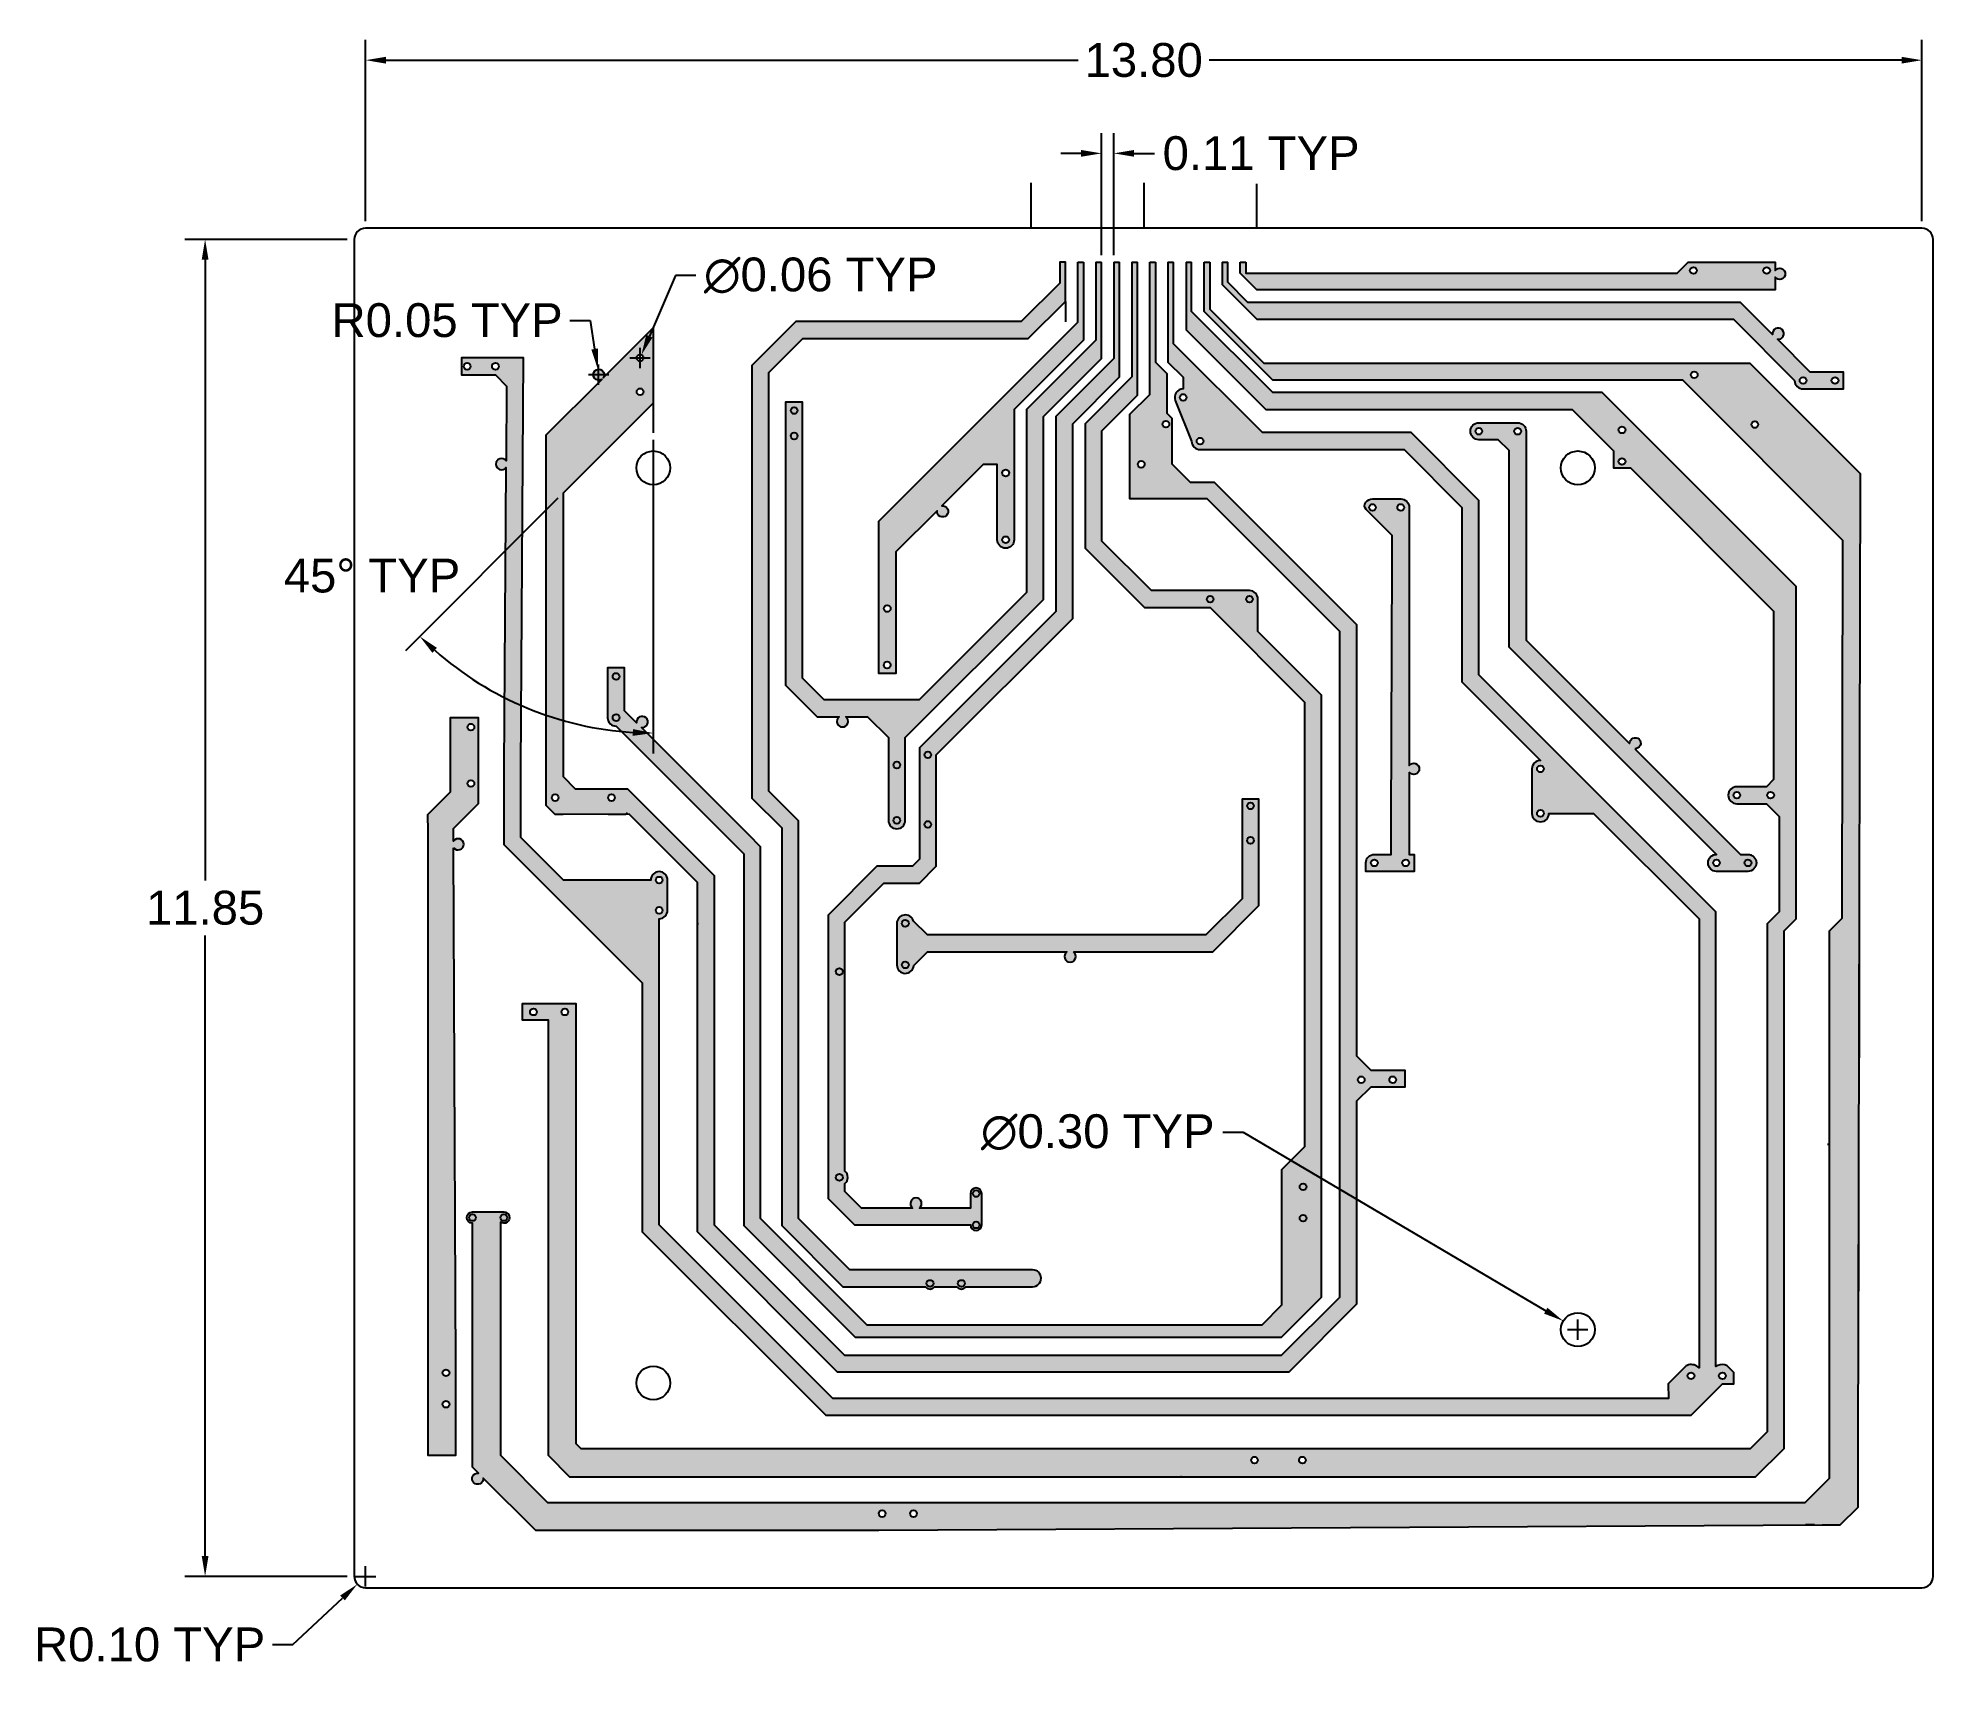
# Model space of a CAD drawing. Header units: centimetres. Extents: x 17.2 to 34, y 3.6 to 18.3.
import ezdxf

# ---------------------------------------------------------------- set-up
doc = ezdxf.new("R2010")
doc.units = ezdxf.units.CM
doc.header["$MEASUREMENT"] = 0
doc.layers.add('Cotare', color=2, linetype='Continuous')
doc.layers.add('Spate circuit', color=7, linetype='Continuous', true_color=0x758f9f)
doc.styles.get("Standard").update_dxf_attribs({"font": 'arial.ttf'})
doc.dimstyles.get("Standard").update_dxf_attribs({"dimtxt": 0.3, "dimasz": 0.18, "dimexe": 0.18, "dimexo": 0.0625, "dimgap": 0.09, "dimtad": 0, "dimtih": 1, "dimtoh": 1, "dimzin": 0, "dimdsep": 46, "dimtxsty": 'Standard', "dimcen": 0.09, "dimadec": 0, "dimazin": 0, "dimtfac": 1, "dimtofl": 0, "dimtmove": 0, "dimatfit": 3, "dimfxl": 1, "dimtolj": 1, "dimtzin": 0, "dimarcsym": 0})

# ---------------------------------------------------------------- blocks, each defined once
blk = doc.blocks.new('*D5')
at = {"layer": 'Cotare', "color": 0, "lineweight": -2, "transparency": 16777216}
for p, q in [((20.071, 16.667), (20.071, 18.274)), ((33.871, 16.667), (33.871, 18.274)), ((20.251, 18.094), (26.389, 18.094)), ((33.691, 18.094), (27.552, 18.094))]:
    blk.add_line(p, q, dxfattribs=at)
at = {"layer": 'Cotare', "color": 0, "transparency": 16777216}
for points in [[(20.251, 18.124), (20.251, 18.064), (20.071, 18.094)], [(33.691, 18.124), (33.691, 18.064), (33.871, 18.094)]]:
    blk.add_solid(points, dxfattribs=at)
at = {"layer": 'Defpoints', "color": 0, "transparency": 16777216}
for p in [(20.071, 18.094), (20.071, 16.605), (33.871, 16.605)]:
    blk.add_point(p, dxfattribs=at)
at = {"layer": 'Cotare', "color": 0, "transparency": 16777216, "insert": (26.971, 18.094), "char_height": 0.3, "attachment_point": 5}
blk.add_mtext('\\A1;13.80', dxfattribs=at)
blk = doc.blocks.new('*D6')
at = {"layer": 'Cotare', "color": 0, "lineweight": -2, "transparency": 16777216}
for p, q in [((19.908, 16.505), (18.468, 16.505)), ((18.648, 16.325), (18.648, 10.823)), ((18.648, 4.835), (18.648, 10.337)), ((19.908, 4.655), (18.468, 4.655))]:
    blk.add_line(p, q, dxfattribs=at)
at = {"layer": 'Cotare', "color": 0, "transparency": 16777216}
for points in [[(18.618, 16.325), (18.678, 16.325), (18.648, 16.505)], [(18.618, 4.835), (18.678, 4.835), (18.648, 4.655)]]:
    blk.add_solid(points, dxfattribs=at)
at = {"layer": 'Defpoints', "color": 0, "transparency": 16777216}
for p in [(19.971, 16.505), (18.648, 4.655), (19.971, 4.655)]:
    blk.add_point(p, dxfattribs=at)
at = {"layer": 'Cotare', "color": 0, "transparency": 16777216, "insert": (18.648, 10.58), "char_height": 0.3, "attachment_point": 5}
blk.add_mtext('\\A1;11.85', dxfattribs=at)
blk = doc.blocks.new('*D7')
at = {"layer": 'Cotare', "color": 0, "lineweight": -2, "transparency": 16777216}
for p, q in [((20.071, 4.565), (20.071, 4.745)), ((19.981, 4.655), (20.161, 4.655)), ((19.425, 4.05), (19.866, 4.463)), ((19.245, 4.05), (19.425, 4.05))]:
    blk.add_line(p, q, dxfattribs=at)
at = {"layer": 'Cotare', "color": 0, "transparency": 16777216}
blk.add_solid([(19.846, 4.485), (19.887, 4.442), (19.998, 4.586)], dxfattribs=at)
at = {"layer": 'Defpoints', "color": 0, "transparency": 16777216}
for p in [(19.998, 4.586), (20.071, 4.655)]:
    blk.add_point(p, dxfattribs=at)
at = {"layer": 'Cotare', "color": 0, "transparency": 16777216, "insert": (18.156, 4.05), "char_height": 0.3, "attachment_point": 5}
blk.add_mtext('\\A1;R0.10{\\fArial|b0|i0|c238|p34; TYP}', dxfattribs=at)
blk = doc.blocks.new('*D8')
at = {"layer": 'Cotare', "color": 0, "lineweight": -2, "transparency": 16777216}
for p, q in [((27.672, 8.591), (27.852, 8.591)), ((27.852, 8.591), (30.536, 7.01)), ((30.82, 6.752), (30.82, 6.932)), ((30.73, 6.842), (30.91, 6.842))]:
    blk.add_line(p, q, dxfattribs=at)
at = {"layer": 'Cotare', "color": 0, "transparency": 16777216}
blk.add_solid([(30.551, 7.036), (30.521, 6.984), (30.691, 6.919)], dxfattribs=at)
at = {"layer": 'Defpoints', "color": 0, "transparency": 16777216}
for p in [(30.691, 6.919), (30.95, 6.766)]:
    blk.add_point(p, dxfattribs=at)
at = {"layer": 'Cotare', "color": 0, "transparency": 16777216, "insert": (26.563, 8.591), "char_height": 0.3, "attachment_point": 5}
blk.add_mtext('\\A1;∅0.30{\\fArial|b0|i0|c238|p34; TYP}', dxfattribs=at)
blk = doc.blocks.new('*D9')
at = {"layer": 'Cotare', "color": 0, "lineweight": -2, "transparency": 16777216}
for p, q in [((26.596, 16.367), (26.596, 17.448)), ((26.706, 16.367), (26.706, 17.448)), ((26.416, 17.268), (26.236, 17.268)), ((26.886, 17.268), (27.066, 17.268))]:
    blk.add_line(p, q, dxfattribs=at)
at = {"layer": 'Cotare', "color": 0, "transparency": 16777216}
for points in [[(26.416, 17.298), (26.416, 17.238), (26.596, 17.268)], [(26.886, 17.298), (26.886, 17.238), (26.706, 17.268)]]:
    blk.add_solid(points, dxfattribs=at)
at = {"layer": 'Defpoints', "color": 0, "transparency": 16777216}
for p in [(26.706, 17.268), (26.596, 16.305), (26.706, 16.305)]:
    blk.add_point(p, dxfattribs=at)
at = {"layer": 'Cotare', "color": 0, "transparency": 16777216, "insert": (28.012, 17.268), "char_height": 0.3, "attachment_point": 5}
blk.add_mtext('\\A1;0.11{\\fArial|b0|i0|c238|p34; TYP}', dxfattribs=at)
blk = doc.blocks.new('*D10')
at = {"layer": 'Cotare', "color": 0, "lineweight": -2, "transparency": 16777216}
for p, q in [((21.883, 15.788), (22.063, 15.788)), ((22.063, 15.788), (22.102, 15.534)), ((22.047, 15.307), (22.227, 15.307)), ((22.137, 15.217), (22.137, 15.397))]:
    blk.add_line(p, q, dxfattribs=at)
at = {"layer": 'Cotare', "color": 0, "transparency": 16777216}
blk.add_solid([(22.132, 15.539), (22.073, 15.529), (22.13, 15.356)], dxfattribs=at)
at = {"layer": 'Defpoints', "color": 0, "transparency": 16777216}
for p in [(22.13, 15.356), (22.137, 15.307)]:
    blk.add_point(p, dxfattribs=at)
at = {"layer": 'Cotare', "color": 0, "transparency": 16777216, "insert": (20.794, 15.788), "char_height": 0.3, "attachment_point": 5}
blk.add_mtext('\\A1;R0.05{\\fArial|b0|i0|c238|p34; TYP}', dxfattribs=at)
blk = doc.blocks.new('*D11')
at = {"layer": 'Cotare', "color": 0, "lineweight": -2, "transparency": 16777216}
for p, q in [((22.818, 16.185), (22.588, 15.648)), ((22.998, 16.185), (22.818, 16.185)), ((22.505, 15.365), (22.505, 15.545)), ((22.415, 15.455), (22.595, 15.455))]:
    blk.add_line(p, q, dxfattribs=at)
at = {"layer": 'Cotare', "color": 0, "transparency": 16777216}
blk.add_solid([(22.56, 15.66), (22.615, 15.636), (22.517, 15.482)], dxfattribs=at)
at = {"layer": 'Defpoints', "color": 0, "transparency": 16777216}
for p in [(22.517, 15.482), (22.493, 15.427)]:
    blk.add_point(p, dxfattribs=at)
at = {"layer": 'Cotare', "color": 0, "transparency": 16777216, "insert": (24.107, 16.185), "char_height": 0.3, "attachment_point": 5}
blk.add_mtext('\\A1;∅0.06{\\fArial|b0|i0|c238|p34; TYP}', dxfattribs=at)
blk = doc.blocks.new('*D12')
at = {"layer": 'Cotare', "color": 0, "lineweight": -2, "transparency": 16777216}
for p, q in [((22.621, 14.73), (22.621, 11.95)), ((21.777, 14.211), (20.425, 12.859))]:
    blk.add_line(p, q, dxfattribs=at)
blk.add_arc((22.621, 15.055), 2.925, 228.5261, 266.4739, dxfattribs=at)
at = {"layer": 'Cotare', "color": 0, "transparency": 16777216}
for points in [[(20.663, 12.841), (20.704, 12.885), (20.552, 12.986)], [(22.442, 12.165), (22.44, 12.105), (22.621, 12.13)]]:
    blk.add_solid(points, dxfattribs=at)
at = {"layer": 'Defpoints', "color": 0, "transparency": 16777216}
for p in [(22.621, 15.055), (22.621, 15.055), (22.621, 14.792), (21.822, 14.256), (21.864, 12.229)]:
    blk.add_point(p, dxfattribs=at)
at = {"layer": 'Cotare', "color": 0, "transparency": 16777216, "insert": (20.128, 13.524), "char_height": 0.3, "attachment_point": 5}
blk.add_mtext('\\A1;45°{\\fArial|b0|i0|c238|p34; TYP}', dxfattribs=at)

msp = doc.modelspace()

# ---------------------------------------------------------------- hatches: boundary and pattern name
at = {"layer": 'Spate circuit'}
h = msp.add_hatch(color=256, dxfattribs=at)
h.dxf.hatch_style = 1
h.paths.add_polyline_path([(21.472, 15.455), (20.922, 15.455), (20.922, 15.305), (21.222, 15.305), (21.321, 15.206), (21.317, 14.543, 2.999834), (21.316, 14.483), (21.297, 11.823), (21.297, 11.143), (22.524, 9.916), (22.524, 7.709), (24.151, 6.083), (31.824, 6.083), (32.103, 6.362), (32.203, 6.362), (32.203, 6.462), (32.149, 6.517, 0.141992), (32.124, 6.53, 0.212701), (32.045, 6.514), (32.045, 10.544), (29.943, 12.646), (29.943, 14.192), (29.342, 14.793), (28.023, 14.793), (27.236, 15.58), (27.236, 16.305), (27.186, 16.305), (27.186, 15.418), (27.321, 15.283), (27.321, 15.18, 0.531281), (27.251, 15.077), (27.396, 14.718, 0.414214), (27.471, 14.643), (29.28, 14.643), (29.793, 14.13), (29.793, 12.584), (30.489, 11.887, 0.414214), (30.414, 11.812), (30.414, 11.418, 1), (30.564, 11.418), (30.958, 11.418), (31.895, 10.482), (31.895, 6.504, 0.2571), (31.802, 6.53, 0.141992), (31.777, 6.517), (31.622, 6.362), (31.623, 6.233), (24.213, 6.233), (22.674, 7.771), (22.674, 10.484, 0.414214), (22.749, 10.559), (22.749, 10.827, 1), (22.599, 10.827), (21.826, 10.827), (21.447, 11.205), (21.447, 11.823)])
h.paths.add_polyline_path([(21.192, 15.38, -1), (21.252, 15.38, -1)], flags=16)
h.paths.add_polyline_path([(20.942, 15.38, -1), (21.002, 15.38, -1)], flags=16)
h.paths.add_polyline_path([(22.704, 10.827, -1), (22.644, 10.827, -1)], flags=16)
h.paths.add_polyline_path([(22.704, 10.559, -1), (22.644, 10.559, -1)], flags=16)
h.paths.add_polyline_path([(27.291, 15.105, -1), (27.351, 15.105, -1)], flags=16)
h.paths.add_polyline_path([(27.441, 14.718, -1), (27.501, 14.718, -1)], flags=16)
h.paths.add_polyline_path([(30.519, 11.812, -1), (30.459, 11.812, -1)], flags=16)
h.paths.add_polyline_path([(30.519, 11.418, -1), (30.459, 11.418, -1)], flags=16)
h.paths.add_polyline_path([(31.854, 6.433, -1), (31.794, 6.433, -1)], flags=16)
h.paths.add_polyline_path([(32.132, 6.433, -1), (32.072, 6.433, -1)], flags=16)
h.paths.add_polyline_path([(22.621, 15.055), (22.621, 15.721), (22.179, 15.279, 9.709878), (22.165, 15.265), (21.672, 14.772), (21.672, 11.487), (21.752, 11.407), (21.822, 11.407), (22.407, 11.411), (23.013, 10.805), (23.013, 7.709), (24.257, 6.465), (28.257, 6.465), (28.859, 7.067), (28.859, 8.866), (28.985, 8.992), (29.285, 8.992), (29.285, 9.142), (28.985, 9.142), (28.859, 9.268), (28.859, 13.092), (27.595, 14.355), (27.383, 14.355), (27.221, 14.517), (27.221, 14.92), (27.176, 14.965), (27.176, 15.318), (27.076, 15.418), (27.076, 16.305), (27.026, 16.305), (27.026, 15.132), (26.849, 14.955), (26.849, 14.205), (27.533, 14.205), (28.709, 13.029), (28.709, 7.129), (28.194, 6.615), (24.319, 6.615), (23.163, 7.771), (23.163, 10.867), (22.393, 11.637), (21.929, 11.637), (21.822, 11.745), (21.822, 14.256)], flags=17)
h.paths.add_polyline_path([(22.475, 15.155, -1), (22.535, 15.155, -1)], flags=16)
h.paths.add_polyline_path([(22.475, 15.455, -1), (22.535, 15.455, -1)], flags=16)
h.paths.add_polyline_path([(21.782, 11.557, -1), (21.722, 11.557, -1)], flags=16)
h.paths.add_polyline_path([(22.282, 11.557, -1), (22.222, 11.557, -1)], flags=16)
h.paths.add_polyline_path([(26.979, 14.512, -1), (26.919, 14.512, -1)], flags=16)
h.paths.add_polyline_path([(27.198, 14.868, -1), (27.138, 14.868, -1)], flags=16)
h.paths.add_polyline_path([(28.93, 9.057, -1), (28.87, 9.057, -1)], flags=16)
h.paths.add_polyline_path([(29.209, 9.057, -1), (29.149, 9.057, -1)], flags=16)
h.paths.add_polyline_path([(22.517, 12.179, 2.99038), (22.474, 12.221), (22.367, 12.328), (22.367, 12.707), (22.217, 12.707), (22.217, 12.266, 0.414214), (22.292, 12.191), (23.424, 11.059), (23.424, 7.764), (24.412, 6.776), (28.194, 6.776), (28.548, 7.129), (28.548, 12.466), (27.984, 13.029), (27.984, 13.317, 0.414214), (27.909, 13.392), (27.04, 13.392), (26.601, 13.83), (26.601, 14.81), (26.916, 15.125), (26.916, 16.305), (26.866, 16.305), (26.866, 15.287), (26.451, 14.872), (26.451, 13.768), (26.978, 13.242), (27.56, 13.242), (28.398, 12.404), (28.398, 8.462), (28.194, 8.259), (28.194, 7.059), (28.018, 6.882), (24.518, 6.882), (23.574, 7.826), (23.574, 11.122), (23.468, 11.228)], flags=16)
h.paths.add_polyline_path([(22.262, 12.266, -1), (22.322, 12.266, -1)], flags=0)
h.paths.add_polyline_path([(22.262, 12.632, -1), (22.322, 12.632, -1)], flags=0)
h.paths.add_polyline_path([(27.53, 13.317, -1), (27.59, 13.317, -1)], flags=0)
h.paths.add_polyline_path([(27.939, 13.317, -1), (27.879, 13.317, -1)], flags=0)
h.paths.add_polyline_path([(28.414, 8.108, -1), (28.354, 8.108, -1)], flags=0)
h.paths.add_polyline_path([(28.414, 7.83, -1), (28.354, 7.83, -1)], flags=0)
h.paths.add_polyline_path([(21.939, 9.729), (21.459, 9.729), (21.459, 9.587), (21.689, 9.587), (21.689, 5.728), (21.88, 5.536), (27.298, 5.536), (27.303, 5.541), (27.303, 5.536), (32.397, 5.536), (32.65, 5.789), (32.65, 10.376), (32.756, 10.482), (32.756, 13.428), (31.036, 15.148), (28.115, 15.148), (27.396, 15.867), (27.396, 16.305), (27.346, 16.305), (27.346, 15.705), (28.053, 14.998), (30.769, 14.998), (31.137, 14.63), (31.137, 14.48), (31.287, 14.48), (32.556, 13.21), (32.556, 11.717), (32.493, 11.654), (32.23, 11.654, 1), (32.23, 11.504), (32.493, 11.504), (32.606, 11.391), (32.606, 10.544), (32.5, 10.438), (32.5, 5.937), (32.35, 5.786), (21.984, 5.786), (21.939, 5.831)], flags=17)
h.paths.add_polyline_path([(21.808, 9.658, -1), (21.868, 9.658, -1)], flags=16)
h.paths.add_polyline_path([(21.529, 9.658, -1), (21.589, 9.658, -1)], flags=17)
h.paths.add_polyline_path([(27.983, 5.686, -1), (27.923, 5.686, -1)], flags=16)
h.paths.add_polyline_path([(28.408, 5.686, -1), (28.348, 5.686, -1)], flags=16)
h.paths.add_polyline_path([(32.26, 11.579, -1), (32.2, 11.579, -1)], flags=16)
h.paths.add_polyline_path([(31.182, 14.537, -1), (31.242, 14.537, -1)], flags=17)
h.paths.add_polyline_path([(31.182, 14.817, -1), (31.242, 14.817, -1)], flags=17)
h.paths.add_polyline_path([(32.56, 11.579, -1), (32.5, 11.579, -1)], flags=16)
h.paths.add_polyline_path([(21.267, 7.795, 1.387426), (21.297, 7.885), (21.019, 7.885, 1), (21.019, 7.785), (21.019, 5.623), (21.072, 5.57, 2.986881), (21.114, 5.527), (21.581, 5.061), (24.622, 5.061), (32.988, 5.11), (33.145, 5.11), (33.302, 5.267), (33.302, 5.736), (33.308, 8.247), (33.308, 8.635), (33.309, 8.824), (33.323, 14.43), (32.345, 15.408), (28.036, 15.408), (27.556, 15.888), (27.556, 16.305), (27.506, 16.305), (27.506, 15.867), (28.115, 15.258), (31.752, 15.258), (33.171, 13.838), (33.163, 10.488), (33.052, 10.376), (33.052, 5.527), (32.835, 5.311), (21.684, 5.311), (21.267, 5.728)])
h.paths.add_polyline_path([(24.682, 5.211, -1), (24.622, 5.211, -1)], flags=16)
h.paths.add_polyline_path([(24.96, 5.211, -1), (24.9, 5.211, -1)], flags=16)
h.paths.add_polyline_path([(31.823, 15.305, -1), (31.883, 15.305, -1)], flags=16)
h.paths.add_polyline_path([(32.36, 14.864, -1), (32.42, 14.864, -1)], flags=16)
h.paths.add_polyline_path([(23.911, 11.351), (23.646, 11.616), (23.646, 15.326), (23.947, 15.627), (25.947, 15.627), (26.276, 15.955), (26.276, 16.305), (26.226, 16.305), (26.226, 16.117), (25.885, 15.777), (23.885, 15.777), (23.496, 15.388), (23.496, 11.553), (23.761, 11.289), (23.761, 7.764), (24.303, 7.222), (25.036, 7.222, 0.5), (25.116, 7.222), (25.314, 7.222, 0.5), (25.394, 7.222), (25.986, 7.222, 1), (25.986, 7.372), (24.365, 7.372), (23.911, 7.826)], flags=16)
h.paths.add_polyline_path([(25.106, 7.252, -1), (25.046, 7.252, -1)], flags=0)
h.paths.add_polyline_path([(25.384, 7.252, -1), (25.324, 7.252, -1)], flags=0)
h.paths.add_polyline_path([(24.322, 10.455), (24.667, 10.8), (24.982, 10.8), (25.132, 10.95), (25.132, 11.937), (26.341, 13.146), (26.341, 14.872), (26.756, 15.287), (26.756, 16.305), (26.706, 16.305), (26.706, 15.449), (26.191, 14.935), (26.191, 13.208), (24.982, 11.999), (24.982, 11.012), (24.92, 10.95), (24.604, 10.95), (24.172, 10.517), (24.172, 8.005), (24.407, 7.77), (25.435, 7.77, 1), (25.535, 7.77), (25.535, 8.048, 1), (25.435, 8.048), (25.435, 7.92), (24.982, 7.92, 3), (24.922, 7.92), (24.469, 7.92), (24.322, 8.067), (24.322, 8.136, 0.447214), (24.322, 8.248)], flags=16)
h.paths.add_polyline_path([(24.242, 10.015, -1), (24.302, 10.015, -1)], flags=0)
h.paths.add_polyline_path([(24.302, 8.192, -1), (24.242, 8.192, -1)], flags=0)
h.paths.add_polyline_path([(25.027, 11.32, -1), (25.087, 11.32, -1)], flags=0)
h.paths.add_polyline_path([(25.515, 8.048, -1), (25.455, 8.048, -1)], flags=0)
h.paths.add_polyline_path([(25.515, 7.77, -1), (25.455, 7.77, -1)], flags=0)
h.paths.add_polyline_path([(25.027, 11.937, -1), (25.087, 11.937, -1)], flags=0)
h.paths.add_polyline_path([(27.993, 10.6), (27.993, 11.544), (27.843, 11.544), (27.843, 10.662), (27.521, 10.34), (25.053, 10.34), (24.929, 10.464, 0.86683), (24.782, 10.443), (24.782, 10.075, 0.959661), (24.932, 10.069), (25.053, 10.19), (26.288, 10.19, 3), (26.348, 10.19), (27.583, 10.19)], flags=16)
h.paths.add_polyline_path([(24.887, 10.075, -1), (24.827, 10.075, -1)], flags=0)
h.paths.add_polyline_path([(24.827, 10.443, -1), (24.887, 10.443, -1)], flags=0)
h.paths.add_polyline_path([(27.888, 11.179, -1), (27.948, 11.179, -1)], flags=0)
h.paths.add_polyline_path([(27.888, 11.484, -1), (27.948, 11.484, -1)], flags=0)
h.paths.add_polyline_path([(26.082, 13.315), (26.082, 14.935), (26.596, 15.449), (26.596, 16.305), (26.546, 16.305), (26.546, 15.611), (25.932, 14.997), (25.932, 13.377), (24.979, 12.424), (24.137, 12.424), (23.946, 12.616), (23.946, 15.063), (23.796, 15.063), (23.796, 12.553), (24.075, 12.274), (24.269, 12.274, 3), (24.329, 12.274), (24.523, 12.274), (24.707, 12.091), (24.707, 11.356, 1), (24.857, 11.356), (24.857, 12.091)], flags=16)
h.paths.add_polyline_path([(24.812, 11.847, -1), (24.752, 11.847, -1)], flags=0)
h.paths.add_polyline_path([(24.812, 11.356, -1), (24.752, 11.356, -1)], flags=0)
h.paths.add_polyline_path([(23.841, 14.763, -1), (23.901, 14.763, -1)], flags=0)
h.paths.add_polyline_path([(23.841, 14.988, -1), (23.901, 14.988, -1)], flags=0)
h.paths.add_polyline_path([(24.772, 13.735), (25.138, 14.101, 3), (25.18, 14.143), (25.547, 14.51), (25.672, 14.51), (25.672, 13.843, 1), (25.822, 13.843), (25.822, 14.997), (26.436, 15.611), (26.436, 16.305), (26.386, 16.305), (26.386, 15.773), (24.622, 14.009), (24.622, 12.658), (24.772, 12.658)], flags=0)
h.paths.add_polyline_path([(24.667, 13.233, -1), (24.727, 13.233, -1)], flags=0)
h.paths.add_polyline_path([(24.727, 12.733, -1), (24.667, 12.733, -1)], flags=0)
h.paths.add_polyline_path([(25.717, 13.843, -1), (25.777, 13.843, -1)], flags=0)
h.paths.add_polyline_path([(25.717, 14.435, -1), (25.777, 14.435, -1)], flags=0)
h.paths.add_polyline_path([(29.325, 14.13, 0.414214), (29.25, 14.205), (29, 14.205, 0.230723), (28.94, 14.176, 0.379024), (28.944, 14.11), (29.175, 13.88), (29.175, 13.658), (29.166, 11.328), (29.166, 11.054), (29.016, 11.054, 0.414214), (28.941, 10.979), (28.941, 10.904), (29.369, 10.904), (29.369, 11.054), (29.325, 11.054), (29.325, 11.782, 3), (29.325, 11.842)], flags=17)
h.paths.add_polyline_path([(29.22, 14.13, -1), (29.28, 14.13, -1)], flags=16)
h.paths.add_polyline_path([(28.97, 14.13, -1), (29.03, 14.13, -1)], flags=16)
h.paths.add_polyline_path([(29.324, 10.979, -1), (29.264, 10.979, -1)], flags=16)
h.paths.add_polyline_path([(29.046, 10.979, -1), (28.986, 10.979, -1)], flags=16)
h.paths.add_polyline_path([(30.362, 14.805, 0.414214), (30.287, 14.88), (29.943, 14.88, 1), (29.943, 14.73), (30.115, 14.73), (30.212, 14.633), (30.212, 12.892), (32.05, 11.054, 1), (32.05, 10.904), (32.329, 10.904, 1), (32.329, 11.054), (32.262, 11.054), (31.325, 11.991, 2.727255), (31.28, 12.036), (30.362, 12.954)], flags=16)
h.paths.add_polyline_path([(30.257, 14.805, -1), (30.317, 14.805, -1)], flags=17)
h.paths.add_polyline_path([(29.913, 14.805, -1), (29.973, 14.805, -1)], flags=17)
h.paths.add_polyline_path([(32.08, 10.979, -1), (32.02, 10.979, -1)], flags=17)
h.paths.add_polyline_path([(32.359, 10.979, -1), (32.299, 10.979, -1)], flags=0)
h.paths.add_polyline_path([(32.263, 15.947), (27.894, 15.947), (27.716, 16.126), (27.716, 16.305), (27.666, 16.305), (27.666, 16.105), (27.973, 15.797), (32.2, 15.797), (32.743, 15.255, 0.414214), (32.818, 15.18), (33.176, 15.18), (33.176, 15.33), (32.88, 15.33), (32.59, 15.62, 2.972448), (32.547, 15.663)], flags=17)
h.paths.add_polyline_path([(32.848, 15.255, -1), (32.788, 15.255, -1)], flags=16)
h.paths.add_polyline_path([(33.131, 15.255, -1), (33.071, 15.255, -1)], flags=16)
h.paths.add_polyline_path([(32.57, 16.17, 3), (32.57, 16.23), (32.57, 16.305), (31.798, 16.305), (31.701, 16.207), (27.876, 16.207), (27.876, 16.305), (27.826, 16.305), (27.826, 16.205), (27.932, 16.099), (27.973, 16.057), (32.57, 16.057)])
h.paths.add_polyline_path([(31.875, 16.23, -1), (31.815, 16.23, -1)], flags=16)
h.paths.add_polyline_path([(32.525, 16.23, -1), (32.465, 16.23, -1)], flags=16)
h = msp.add_hatch(color=256, dxfattribs=at)
h.dxf.hatch_style = 1
h.paths.add_polyline_path([(26.436, 15.611), (26.436, 16.305), (26.386, 16.305), (26.386, 15.773), (24.622, 14.009), (24.622, 12.658), (24.772, 12.658), (24.772, 13.735), (25.138, 14.101, 3), (25.18, 14.143), (25.547, 14.51), (25.672, 14.51), (25.672, 13.843, 1), (25.822, 13.843), (25.822, 14.997)])
h.paths.add_polyline_path([(25.777, 14.435, -1), (25.717, 14.435, -1)], flags=16)
h.paths.add_polyline_path([(25.777, 13.843, -1), (25.717, 13.843, -1)], flags=16)
h.paths.add_polyline_path([(24.727, 13.233, -1), (24.667, 13.233, -1)], flags=16)
h.paths.add_polyline_path([(24.727, 12.733, -1), (24.667, 12.733, -1)], flags=16)
h = msp.add_hatch(color=256, dxfattribs=at)
h.dxf.hatch_style = 1
h.paths.add_polyline_path([(20.852, 11.113, 2.999936), (20.851, 11.173), (20.851, 11.283), (21.073, 11.505), (21.073, 12.266), (20.822, 12.266), (20.822, 11.607), (20.621, 11.406), (20.622, 11.26), (20.622, 5.728), (20.872, 5.728), (20.872, 6.519)])
h.paths.add_polyline_path([(20.975, 11.683, -1), (21.035, 11.683, -1)], flags=16)
h.paths.add_polyline_path([(20.975, 12.183, -1), (21.035, 12.183, -1)], flags=16)
h.paths.add_polyline_path([(20.814, 6.459, -1), (20.754, 6.459, -1)], flags=16)
h.paths.add_polyline_path([(20.814, 6.181, -1), (20.754, 6.181, -1)], flags=16)

# ---------------------------------------------------------------- linework, layer by layer
at = {"layer": 'Cotare'}
for p, q in [((26.276, 15.955), (26.276, 15.775)), ((22.621, 15.055), (22.621, 14.792))]:
    msp.add_line(p, q, dxfattribs=at)
at = {"layer": 'Spate circuit'}
for p, q in [((26.386, 16.305), (26.436, 16.305)), ((26.546, 16.305), (26.596, 16.305)), ((26.706, 16.305), (26.756, 16.305)), ((26.866, 16.305), (26.916, 16.305)), ((27.026, 16.305), (27.076, 16.305)), ((27.186, 16.305), (27.236, 16.305)), ((27.346, 16.305), (27.396, 16.305)), ((27.506, 16.305), (27.556, 16.305)), ((27.666, 16.305), (27.716, 16.305)), ((27.826, 16.305), (27.876, 16.305)), ((23.013, 10.443), (23.022, 10.443))]:
    msp.add_line(p, q, dxfattribs=at)
for points in [[(25.971, 17.007), (25.971, 16.605)], [(26.971, 17.008), (26.971, 16.605)], [(27.971, 16.998), (27.971, 16.605)], [(22.222, 11.41), (22.378, 11.41), (22.393, 11.425)], [(32.025, 11.049), (32.02, 11.049), (32.016, 11.046)], [(32.362, 11.046), (32.359, 11.049), (32.354, 11.049)], [(33.314, 10.758), (33.314, 9.456), (33.308, 8.635), (33.308, 7.183), (33.305, 7.183)], [(33.035, 8.485), (33.052, 8.485)], [(27.298, 5.536), (27.303, 5.541), (27.303, 5.536)], [(30.252, 5.541), (30.252, 5.536)], [(32.918, 5.111), (32.839, 5.111)]]:
    msp.add_lwpolyline(points, dxfattribs=at)
for points in [[(33.971, 16.505, 0.414214), (33.871, 16.605), (20.071, 16.605, 0.414214), (19.971, 16.505), (19.971, 4.655, 0.414214), (20.071, 4.555), (33.871, 4.555, 0.414214), (33.971, 4.655)], [(23.646, 15.326), (23.947, 15.627), (25.947, 15.627), (26.276, 15.955), (26.276, 16.305), (26.226, 16.305), (26.226, 16.117), (25.885, 15.777), (23.885, 15.777), (23.496, 15.388), (23.496, 11.553), (23.761, 11.289), (23.761, 7.764), (24.303, 7.222), (25.036, 7.222, 0.5), (25.116, 7.222), (25.314, 7.222, 0.5), (25.394, 7.222), (25.986, 7.222, 1), (25.986, 7.372), (24.365, 7.372), (23.911, 7.826), (23.911, 11.351), (23.646, 11.616)], [(31.325, 11.991), (32.262, 11.054), (32.329, 11.054, -1), (32.329, 10.904), (32.05, 10.904, -1), (32.05, 11.054), (30.212, 12.892), (30.212, 14.633), (30.115, 14.73), (29.943, 14.73, -1), (29.943, 14.88), (30.287, 14.88, -0.414214), (30.362, 14.805), (30.362, 12.954), (31.28, 12.036, -2.727255)], [(29.325, 11.782), (29.325, 11.054), (29.369, 11.054), (29.369, 10.904), (28.941, 10.904), (28.941, 10.979, -0.414214), (29.016, 11.054), (29.166, 11.054), (29.166, 11.328), (29.175, 13.658), (29.175, 13.88), (28.944, 14.11, -0.379024), (28.94, 14.176, -0.230723), (29, 14.205), (29.25, 14.205, -0.414214), (29.325, 14.13), (29.325, 11.842, -3)], [(20.852, 11.113, 2.999936), (20.851, 11.173), (20.851, 11.283), (21.073, 11.505), (21.073, 12.266), (20.822, 12.266), (20.822, 11.607), (20.621, 11.406), (20.622, 11.26), (20.622, 5.728), (20.872, 5.728), (20.872, 6.519)], [(26.348, 10.19), (27.583, 10.19), (27.993, 10.6), (27.993, 11.544), (27.843, 11.544), (27.843, 10.662), (27.521, 10.34), (25.053, 10.34), (24.929, 10.464, 0.86683), (24.782, 10.443), (24.782, 10.075, 0.959661), (24.932, 10.069), (25.053, 10.19), (26.288, 10.19, 3)]]:
    msp.add_lwpolyline(points, format="xyb", close=True, dxfattribs=at)
for points in [[(27.186, 16.305), (27.186, 15.418), (27.321, 15.283), (27.321, 15.18, 0.531281), (27.251, 15.077), (27.396, 14.718, 0.414214), (27.471, 14.643), (29.28, 14.643), (29.793, 14.13), (29.793, 12.584), (30.489, 11.887, 0.414214), (30.414, 11.812), (30.414, 11.418, 1), (30.564, 11.418), (30.958, 11.418), (31.895, 10.482), (31.895, 6.504, 0.2571), (31.802, 6.53, 0.141992), (31.777, 6.517), (31.622, 6.362), (31.623, 6.233), (24.213, 6.233), (22.674, 7.771), (22.674, 10.484, 0.414214), (22.749, 10.559), (22.749, 10.827, 1), (22.599, 10.827), (21.826, 10.827), (21.447, 11.205), (21.447, 11.823), (21.472, 15.455), (20.922, 15.455), (20.922, 15.305), (21.222, 15.305), (21.321, 15.206), (21.317, 14.543, 2.999834), (21.316, 14.483), (21.297, 11.823), (21.297, 11.143), (22.524, 9.916), (22.524, 7.709), (24.151, 6.083), (31.824, 6.083), (32.103, 6.362), (32.203, 6.362), (32.203, 6.462), (32.149, 6.517, 0.141992), (32.124, 6.53, 0.212701), (32.045, 6.514), (32.045, 10.544), (29.943, 12.646), (29.943, 14.192), (29.342, 14.793), (28.023, 14.793), (27.236, 15.58), (27.236, 16.305)], [(27.556, 16.305), (27.556, 15.888), (28.036, 15.408), (32.345, 15.408), (33.323, 14.43), (33.302, 5.736), (33.302, 5.267), (33.145, 5.11), (32.988, 5.11), (24.622, 5.061), (21.581, 5.061), (21.114, 5.527, -2.986881), (21.072, 5.57), (21.019, 5.623), (21.019, 7.785, -1), (21.019, 7.885), (21.297, 7.885, -1.387426), (21.267, 7.795), (21.267, 5.728), (21.684, 5.311), (32.835, 5.311), (33.052, 5.527), (33.052, 10.376), (33.163, 10.488), (33.171, 13.838), (31.752, 15.258), (28.115, 15.258), (27.506, 15.867), (27.506, 16.305)], [(27.346, 16.305), (27.346, 15.705), (28.053, 14.998), (30.769, 14.998), (31.137, 14.63), (31.137, 14.48), (31.287, 14.48), (32.556, 13.21), (32.556, 11.717), (32.493, 11.654), (32.23, 11.654, 1), (32.23, 11.504), (32.493, 11.504), (32.606, 11.391), (32.606, 10.544), (32.5, 10.438), (32.5, 5.937), (32.35, 5.786), (21.984, 5.786), (21.939, 5.831), (21.939, 9.729), (21.459, 9.729), (21.459, 9.587), (21.689, 9.587), (21.689, 5.728), (21.88, 5.536), (32.397, 5.536), (32.65, 5.789), (32.65, 10.376), (32.756, 10.482), (32.756, 13.428), (31.036, 15.148), (28.115, 15.148), (27.396, 15.867), (27.396, 16.305)], [(27.076, 16.305), (27.076, 15.418), (27.176, 15.318), (27.176, 14.965), (27.221, 14.92), (27.221, 14.517), (27.383, 14.355), (27.595, 14.355), (28.859, 13.092), (28.859, 9.268), (28.985, 9.142), (29.285, 9.142), (29.285, 8.992), (28.985, 8.992), (28.859, 8.866), (28.859, 7.067), (28.257, 6.465), (24.257, 6.465), (23.013, 7.709), (23.013, 10.805), (22.407, 11.411), (21.822, 11.407), (21.752, 11.407), (21.672, 11.487), (21.672, 14.772), (22.165, 15.265, -9.709878), (22.179, 15.279), (22.621, 15.721), (22.621, 15.055), (21.822, 14.256), (21.822, 11.745), (21.929, 11.637), (22.393, 11.637), (23.163, 10.867), (23.163, 7.771), (24.319, 6.615), (28.194, 6.615), (28.709, 7.129), (28.709, 13.029), (27.533, 14.205), (26.849, 14.205), (26.849, 14.955), (27.026, 15.132), (27.026, 16.305)], [(26.866, 16.305), (26.866, 15.287), (26.451, 14.872), (26.451, 13.768), (26.978, 13.242), (27.56, 13.242), (28.398, 12.404), (28.398, 8.462), (28.194, 8.259), (28.194, 7.059), (28.018, 6.882), (24.518, 6.882), (23.574, 7.826), (23.574, 11.122), (23.468, 11.228), (22.517, 12.179, 2.99038), (22.474, 12.221), (22.367, 12.328), (22.367, 12.707), (22.217, 12.707), (22.217, 12.266, 0.414214), (22.292, 12.191), (23.424, 11.059), (23.424, 7.764), (24.412, 6.776), (28.194, 6.776), (28.548, 7.129), (28.548, 12.466), (27.984, 13.029), (27.984, 13.317, 0.414214), (27.909, 13.392), (27.04, 13.392), (26.601, 13.83), (26.601, 14.81), (26.916, 15.125), (26.916, 16.305)], [(26.546, 16.305), (26.546, 15.611), (25.932, 14.997), (25.932, 13.377), (24.979, 12.424), (24.137, 12.424), (23.946, 12.616), (23.946, 15.063), (23.796, 15.063), (23.796, 12.553), (24.075, 12.274), (24.269, 12.274, 3), (24.329, 12.274), (24.523, 12.274), (24.707, 12.091), (24.707, 11.356, 1), (24.857, 11.356), (24.857, 12.091), (26.082, 13.315), (26.082, 14.935), (26.596, 15.449), (26.596, 16.305)], [(26.706, 16.305), (26.706, 15.449), (26.191, 14.935), (26.191, 13.208), (24.982, 11.999), (24.982, 11.012), (24.92, 10.95), (24.604, 10.95), (24.172, 10.517), (24.172, 8.005), (24.407, 7.77), (25.435, 7.77, 1), (25.535, 7.77), (25.535, 8.048, 1), (25.435, 8.048), (25.435, 7.92), (24.982, 7.92, 3), (24.922, 7.92), (24.469, 7.92), (24.322, 8.067), (24.322, 8.136, 0.447214), (24.322, 8.248), (24.322, 10.455), (24.667, 10.8), (24.982, 10.8), (25.132, 10.95), (25.132, 11.937), (26.341, 13.146), (26.341, 14.872), (26.756, 15.287), (26.756, 16.305)], [(26.436, 16.305), (26.436, 15.611), (25.822, 14.997), (25.822, 13.843, -1), (25.672, 13.843), (25.672, 14.51), (25.547, 14.51), (25.18, 14.143, -3), (25.138, 14.101), (24.772, 13.735), (24.772, 12.658), (24.622, 12.658), (24.622, 14.009), (26.386, 15.773), (26.386, 16.305)], [(27.666, 16.305), (27.666, 16.105), (27.973, 15.797), (32.2, 15.797), (32.743, 15.255, 0.414214), (32.818, 15.18), (33.176, 15.18), (33.176, 15.33), (32.88, 15.33), (32.59, 15.62, 2.972448), (32.547, 15.663), (32.263, 15.947), (27.894, 15.947), (27.716, 16.126), (27.716, 16.305)], [(27.876, 16.305), (27.876, 16.207), (31.701, 16.207), (31.798, 16.305), (32.57, 16.305), (32.57, 16.23, -3), (32.57, 16.17), (32.57, 16.057), (27.973, 16.057), (27.932, 16.099), (27.826, 16.205), (27.826, 16.305)]]:
    msp.add_lwpolyline(points, format="xyb", dxfattribs=at)
for centre, radius in [((31.845, 16.23), 0.03), ((32.495, 16.23), 0.03), ((22.505, 15.455), 0.03), ((20.972, 15.38), 0.03), ((21.222, 15.38), 0.03), ((31.853, 15.305), 0.03), ((22.505, 15.155), 0.03), ((27.321, 15.105), 0.03), ((32.818, 15.255), 0.03), ((33.101, 15.255), 0.03), ((23.871, 14.988), 0.03), ((23.871, 14.763), 0.03), ((27.168, 14.868), 0.03), ((29.943, 14.805), 0.03), ((30.287, 14.805), 0.03), ((31.212, 14.817), 0.03), ((32.39, 14.864), 0.03), ((22.622, 14.48), 0.15), ((27.471, 14.718), 0.03), ((30.82, 14.48), 0.15), ((25.747, 14.435), 0.03), ((26.949, 14.512), 0.03), ((31.212, 14.537), 0.03), ((29, 14.13), 0.03), ((29.25, 14.13), 0.03), ((25.747, 13.843), 0.03), ((27.56, 13.317), 0.03), ((27.909, 13.317), 0.03), ((24.697, 13.233), 0.03), ((22.292, 12.632), 0.03), ((24.697, 12.733), 0.03), ((22.292, 12.266), 0.03), ((21.005, 12.183), 0.03), ((25.057, 11.937), 0.03), ((24.782, 11.847), 0.03), ((30.489, 11.812), 0.03), ((21.005, 11.683), 0.03), ((32.23, 11.579), 0.03), ((32.53, 11.579), 0.03), ((21.752, 11.557), 0.03), ((22.252, 11.557), 0.03), ((27.918, 11.484), 0.03), ((30.489, 11.418), 0.03), ((24.782, 11.356), 0.03), ((25.057, 11.32), 0.03), ((27.918, 11.179), 0.03), ((29.016, 10.979), 0.03), ((29.294, 10.979), 0.03), ((32.05, 10.979), 0.03), ((32.329, 10.979), 0.03), ((22.674, 10.827), 0.03), ((22.674, 10.559), 0.03), ((24.857, 10.443), 0.03), ((24.857, 10.075), 0.03), ((24.272, 10.015), 0.03), ((21.559, 9.658), 0.03), ((21.838, 9.658), 0.03), ((28.9, 9.057), 0.03), ((29.179, 9.057), 0.03), ((24.272, 8.192), 0.03), ((25.485, 8.048), 0.03), ((28.384, 8.108), 0.03), ((21.019, 7.835), 0.03), ((21.297, 7.835), 0.03), ((25.485, 7.77), 0.03), ((28.384, 7.83), 0.03), ((25.076, 7.252), 0.03), ((25.354, 7.252), 0.03), ((30.82, 6.842), 0.15), ((20.784, 6.459), 0.03), ((22.622, 6.369), 0.15), ((31.824, 6.433), 0.03), ((32.102, 6.433), 0.03), ((20.784, 6.181), 0.03), ((27.953, 5.686), 0.03), ((28.378, 5.686), 0.03), ((24.652, 5.211), 0.03), ((24.93, 5.211), 0.03)]:
    msp.add_circle(centre, radius, dxfattribs=at)

# ---------------------------------------------------------------- dimensions: what is measured, and where the dimension line sits
at = {"layer": 'Cotare'}
dim = msp.add_linear_dim(base=(20.071, 18.094), p1=(33.871, 16.605), p2=(20.071, 16.605), dimstyle='Standard', dxfattribs=at)
dim.commit()
dim.dimension.update_dxf_attribs({"geometry": '*D5', "text_midpoint": (26.971, 18.094)})
dim = msp.add_linear_dim(base=(26.706, 17.268), p1=(26.596, 16.305), p2=(26.706, 16.305), text='<>{\\fArial|b0|i0|c238|p34; TYP}', dimstyle='Standard', dxfattribs=at)
dim.commit()
dim.dimension.update_dxf_attribs({"geometry": '*D9', "text_midpoint": (28.012, 17.268)})
dim = msp.add_linear_dim(base=(18.648, 4.655), p1=(19.971, 16.505), p2=(19.971, 4.655), angle=90, dimstyle='Standard', dxfattribs=at)
dim.commit()
dim.dimension.update_dxf_attribs({"geometry": '*D6', "text_midpoint": (18.648, 10.58)})
for p1, p2, picture, middle in [((22.493, 15.427), (22.517, 15.482), '*D11', (24.107, 16.185)), ((30.95, 6.766), (30.691, 6.919), '*D8', (26.563, 8.591))]:
    dim = msp.add_diameter_dim_2p(p1=p1, p2=p2, text='<>{\\fArial|b0|i0|c238|p34; TYP}', dimstyle='Standard', dxfattribs=at)
    dim.commit()
    dim.dimension.update_dxf_attribs({"geometry": picture, "text_midpoint": middle, "dimtype": 163})
for center, mpoint, picture, middle in [((22.137, 15.307), (22.13, 15.356), '*D10', (20.794, 15.788)), ((20.071, 4.655), (19.998, 4.586), '*D7', (18.156, 4.05))]:
    dim = msp.add_radius_dim(center=center, mpoint=mpoint, text='<>{\\fArial|b0|i0|c238|p34; TYP}', dimstyle='Standard', dxfattribs=at)
    dim.commit()
    dim.dimension.update_dxf_attribs({"geometry": picture, "text_midpoint": middle, "dimtype": 164})
dim = msp.add_angular_dim_2l(base=(21.864, 12.229), line1=((22.621, 15.055), (21.822, 14.256)), line2=((22.621, 15.055), (22.621, 14.792)), text='<>{\\fArial|b0|i0|c238|p34; TYP}', dimstyle='Standard', dxfattribs=at)
dim.commit()
dim.dimension.update_dxf_attribs({"geometry": '*D12', "text_midpoint": (20.128, 13.524), "dimtype": 162})

doc.saveas('drawing.dxf')
